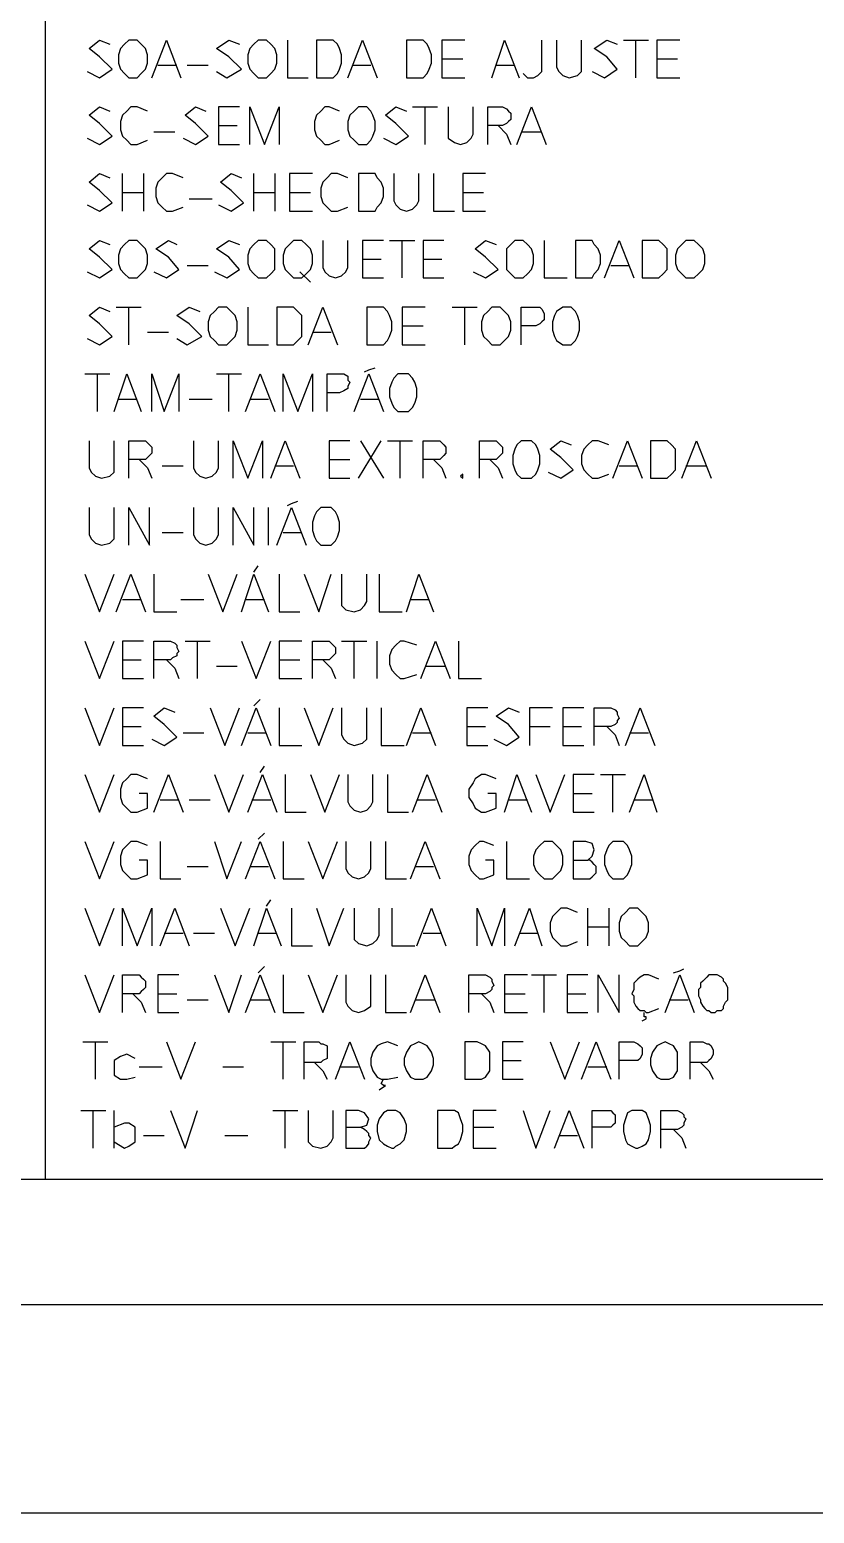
# Model space of a CAD drawing. Extents: x 0 to 597, y 0 to 422.
# Drawn here: x 102.3 to 139.8, y 0 to 71.1 of the extents above; entities that cross this region are included whole.
import ezdxf

# ---------------------------------------------------------------- set-up
doc = ezdxf.new("R2010")
doc.units = 0
doc.header["$MEASUREMENT"] = 0
doc.layers.add('GT_1', color=7, linetype='Continuous')

msp = doc.modelspace()

# ---------------------------------------------------------------- linework, layer by layer
at = {"linetype": 'Continuous'}
msp.add_lwpolyline([(0, 421.74), (597.11, 421.74), (597.11, 0), (0, 0)], close=True, dxfattribs=at)
at = {"layer": 'GT_1', "flags": 128}
for points in [[(25, 10), (583.8, 10), (583.8, 409.8)], [(103, 101), (103, 16)], [(105, 69.1), (105.6, 68.8), (106.2, 69.2), (105.6, 69.8), (105.1, 70.2), (105.6, 70.6), (106.1, 70.4)], [(107.3, 68.8), (107.4, 68.8), (107.6, 69), (107.8, 69.2), (107.9, 69.5), (107.9, 69.9), (107.8, 70.2), (107.6, 70.4), (107.4, 70.6), (107.2, 70.6), (107, 70.6), (106.8, 70.4), (106.6, 70.2), (106.5, 69.9), (106.5, 69.5), (106.6, 69.2), (106.8, 69), (107, 68.8), (107.2, 68.8), (107.3, 68.8)], [(108.1, 68.8), (108.8, 70.6), (109.5, 68.8)], [(111.2, 69.1), (111.7, 68.8), (112.4, 69.2), (111.8, 69.8), (111.2, 70.2), (111.8, 70.6), (112.3, 70.4)], [(113.5, 68.8), (113.6, 68.8), (113.8, 69), (114, 69.2), (114.1, 69.5), (114.1, 69.9), (114, 70.2), (113.8, 70.4), (113.6, 70.6), (113.4, 70.6), (113.2, 70.6), (113, 70.4), (112.8, 70.2), (112.7, 69.9), (112.7, 69.5), (112.8, 69.2), (113, 69), (113.2, 68.8), (113.4, 68.8), (113.5, 68.8)], [(114.6, 70.6), (114.6, 68.8), (115.6, 68.8)], [(116.7, 68.8), (116.8, 68.8), (117, 69), (117.1, 69.2), (117.2, 69.5), (117.2, 69.9), (117.1, 70.2), (117, 70.4), (116.8, 70.6), (116.6, 70.6), (116, 70.6), (116, 68.8), (116.6, 68.8), (116.7, 68.8)], [(117.5, 68.8), (118.2, 70.6), (118.9, 68.8)], [(121, 68.8), (121.1, 68.8), (121.3, 69), (121.4, 69.2), (121.5, 69.5), (121.5, 69.9), (121.4, 70.2), (121.3, 70.4), (121.1, 70.6), (120.9, 70.6), (120.3, 70.6), (120.3, 68.8), (120.9, 68.8), (121, 68.8)], [(123.1, 70.6), (122, 70.6), (122, 68.8), (123.1, 68.8)], [(124.4, 68.8), (125, 70.6), (125.7, 68.8)], [(125.9, 69), (126.1, 68.8), (126.4, 68.8), (126.6, 68.9), (126.8, 69.1), (126.8, 69.3), (126.8, 70.6)], [(127.5, 70.6), (127.5, 69.3), (127.6, 69.1), (127.8, 68.9), (128.1, 68.8), (128.5, 68.9), (128.7, 69.1), (128.7, 69.3), (128.7, 70.6)], [(129.2, 69.1), (129.8, 68.8), (130.4, 69.2), (129.9, 69.8), (129.3, 70.2), (129.9, 70.6), (130.4, 70.4)], [(130.7, 70.6), (131.9, 70.6)], [(131.3, 68.8), (131.3, 70.6)], [(133.4, 70.6), (132.3, 70.6), (132.3, 68.8), (133.4, 68.8)], [(122, 69.7), (123, 69.7)], [(132.3, 69.7), (133.3, 69.7)], [(108.4, 69.4), (109.3, 69.4)], [(109.8, 69.4), (110.8, 69.4)], [(117.7, 69.4), (118.6, 69.4)], [(124.6, 69.4), (125.5, 69.4)], [(105, 65.9), (105.6, 65.6), (106.2, 66), (105.6, 66.6), (105.1, 67), (105.6, 67.4), (106.1, 67.2)], [(107.9, 67.2), (107.4, 67.4), (107.1, 67.4), (106.9, 67.2), (106.7, 67), (106.6, 66.7), (106.6, 66.3), (106.7, 66), (106.9, 65.8), (107.1, 65.6), (107.4, 65.6), (107.9, 65.8)], [(109.6, 65.9), (110.2, 65.6), (110.8, 66), (110.2, 66.6), (109.7, 67), (110.2, 67.4), (110.7, 67.2)], [(112.3, 67.4), (111.3, 67.4), (111.3, 65.6), (112.3, 65.6)], [(112.8, 65.6), (112.8, 67.4), (113.5, 65.6), (114.2, 67.4), (114.2, 65.6)], [(117.1, 67.2), (116.6, 67.4), (116.4, 67.4), (116.2, 67.2), (116, 67), (115.9, 66.7), (115.9, 66.3), (116, 66), (116.2, 65.8), (116.4, 65.6), (116.6, 65.6), (117.1, 65.8)], [(118.3, 65.6), (118.4, 65.6), (118.6, 65.8), (118.7, 66), (118.8, 66.3), (118.8, 66.7), (118.7, 67), (118.6, 67.2), (118.4, 67.4), (118.2, 67.4), (118, 67.4), (117.8, 67.2), (117.6, 67), (117.5, 66.7), (117.5, 66.3), (117.6, 66), (117.8, 65.8), (118, 65.6), (118.2, 65.6), (118.3, 65.6)], [(119.2, 65.9), (119.8, 65.6), (120.4, 66), (119.8, 66.6), (119.3, 67), (119.8, 67.4), (120.3, 67.2)], [(120.6, 67.4), (121.8, 67.4)], [(121.2, 65.6), (121.2, 67.4)], [(122.3, 67.4), (122.3, 66.1), (122.3, 65.9), (122.6, 65.7), (122.9, 65.6), (123.2, 65.7), (123.4, 65.9), (123.5, 66.1), (123.5, 67.4)], [(124.2, 65.6), (124.2, 67.4), (124.8, 67.4), (124.9, 67.4), (125.1, 67.3), (125.2, 67.2), (125.3, 67.1), (125.3, 66.9), (125.3, 66.8), (125.2, 66.7), (125.1, 66.6), (124.9, 66.5), (124.8, 66.5), (124.2, 66.5)], [(125.6, 65.6), (126.3, 67.4), (127, 65.6)], [(108.2, 66.2), (109.2, 66.2)], [(111.3, 66.5), (112.2, 66.5)], [(124.7, 66.5), (125.1, 66.1), (125.3, 65.6)], [(125.8, 66.2), (126.8, 66.2)], [(105, 62.7), (105.6, 62.4), (106.2, 62.8), (105.6, 63.4), (105.1, 63.8), (105.6, 64.2), (106.1, 64)], [(106.7, 62.4), (106.7, 64.2)], [(107.7, 64.2), (107.7, 62.4)], [(109.6, 64), (109.1, 64.2), (108.8, 64.2), (108.6, 64), (108.4, 63.8), (108.3, 63.5), (108.3, 63.1), (108.4, 62.8), (108.6, 62.6), (108.8, 62.4), (109.1, 62.4), (109.6, 62.6)], [(111.3, 62.7), (111.9, 62.4), (112.5, 62.8), (111.9, 63.4), (111.4, 63.8), (111.9, 64.2), (112.4, 64)], [(113, 62.4), (113, 64.2)], [(114, 64.2), (114, 62.4)], [(115.8, 64.2), (114.7, 64.2), (114.7, 62.4), (115.8, 62.4)], [(117.5, 64), (117, 64.2), (116.7, 64.2), (116.5, 64), (116.3, 63.8), (116.2, 63.5), (116.2, 63.1), (116.3, 62.8), (116.5, 62.6), (116.7, 62.4), (117, 62.4), (117.5, 62.6)], [(118.7, 62.4), (118.8, 62.4), (118.9, 62.6), (119.1, 62.8), (119.2, 63.1), (119.2, 63.5), (119.1, 63.8), (118.9, 64), (118.8, 64.2), (118.6, 64.2), (118, 64.2), (118, 62.4), (118.6, 62.4), (118.7, 62.4)], [(119.7, 64.2), (119.7, 62.9), (119.8, 62.7), (120, 62.5), (120.3, 62.4), (120.6, 62.5), (120.8, 62.7), (120.9, 62.9), (120.9, 64.2)], [(121.6, 64.2), (121.6, 62.4), (122.6, 62.4)], [(124.1, 64.2), (123, 64.2), (123, 62.4), (124.1, 62.4)], [(106.7, 63.3), (107.7, 63.3)], [(113, 63.3), (114, 63.3)], [(114.7, 63.3), (115.7, 63.3)], [(123, 63.3), (124, 63.3)], [(109.9, 63), (111, 63)], [(105, 59.5), (105.6, 59.2), (106.2, 59.6), (105.6, 60.2), (105.1, 60.6), (105.6, 61), (106.1, 60.8)], [(107.3, 59.2), (107.4, 59.2), (107.6, 59.4), (107.8, 59.6), (107.9, 59.9), (107.9, 60.3), (107.8, 60.6), (107.6, 60.8), (107.4, 61), (107.2, 61), (107, 61), (106.8, 60.8), (106.6, 60.6), (106.5, 60.3), (106.5, 59.9), (106.6, 59.6), (106.8, 59.4), (107, 59.2), (107.2, 59.2), (107.3, 59.2)], [(108.2, 59.5), (108.8, 59.2), (109.4, 59.6), (108.9, 60.2), (108.3, 60.6), (108.9, 61), (109.3, 60.8)], [(111.1, 59.5), (111.7, 59.2), (112.3, 59.6), (111.8, 60.2), (111.2, 60.6), (111.8, 61), (112.3, 60.8)], [(113.5, 59.2), (113.6, 59.2), (113.8, 59.4), (114, 59.6), (114, 59.9), (114, 60.3), (114, 60.6), (113.8, 60.8), (113.6, 61), (113.4, 61), (113.2, 61), (113, 60.8), (112.8, 60.6), (112.7, 60.3), (112.7, 59.9), (112.8, 59.6), (113, 59.4), (113.2, 59.2), (113.4, 59.2), (113.5, 59.2)], [(115.2, 59.2), (115.3, 59.2), (115.5, 59.4), (115.7, 59.6), (115.8, 59.9), (115.8, 60.3), (115.7, 60.6), (115.5, 60.8), (115.3, 61), (115.1, 61), (114.9, 61), (114.7, 60.8), (114.5, 60.6), (114.4, 60.3), (114.4, 59.9), (114.5, 59.6), (114.7, 59.4), (114.9, 59.2), (115.1, 59.2), (115.2, 59.2)], [(116.3, 61), (116.3, 59.7), (116.4, 59.5), (116.6, 59.3), (116.9, 59.2), (117.2, 59.3), (117.4, 59.5), (117.5, 59.7), (117.5, 61)], [(119.2, 61), (118.2, 61), (118.2, 59.2), (119.2, 59.2)], [(119.5, 61), (120.7, 61)], [(120.1, 59.2), (120.1, 61)], [(122.1, 61), (121.1, 61), (121.1, 59.2), (122.1, 59.2)], [(123.5, 59.5), (124.1, 59.2), (124.7, 59.6), (124.1, 60.2), (123.6, 60.6), (124.1, 61), (124.6, 60.8)], [(125.8, 59.2), (125.9, 59.2), (126.1, 59.4), (126.3, 59.6), (126.4, 59.9), (126.4, 60.3), (126.3, 60.6), (126.1, 60.8), (125.9, 61), (125.7, 61), (125.5, 61), (125.3, 60.8), (125.1, 60.6), (125.1, 60.3), (125.1, 59.9), (125.1, 59.6), (125.3, 59.4), (125.5, 59.2), (125.7, 59.2), (125.8, 59.2)], [(126.9, 61), (126.9, 59.2), (128, 59.2)], [(129.1, 59.2), (129.2, 59.2), (129.3, 59.4), (129.5, 59.6), (129.6, 59.9), (129.6, 60.3), (129.5, 60.6), (129.3, 60.8), (129.2, 61), (129, 61), (128.4, 61), (128.4, 59.2), (129, 59.2), (129.1, 59.2)], [(129.8, 59.2), (130.5, 61), (131.2, 59.2)], [(132.3, 59.2), (132.4, 59.2), (132.6, 59.4), (132.8, 59.6), (132.8, 59.9), (132.8, 60.3), (132.8, 60.6), (132.6, 60.8), (132.4, 61), (132.2, 61), (131.6, 61), (131.6, 59.2), (132.2, 59.2), (132.3, 59.2)], [(134, 59.2), (134.1, 59.2), (134.3, 59.4), (134.5, 59.6), (134.6, 59.9), (134.6, 60.3), (134.5, 60.6), (134.3, 60.8), (134.1, 61), (133.9, 61), (133.7, 61), (133.5, 60.8), (133.3, 60.6), (133.2, 60.3), (133.2, 59.9), (133.3, 59.6), (133.5, 59.4), (133.7, 59.2), (133.9, 59.2), (134, 59.2)], [(109.8, 59.8), (110.8, 59.8)], [(118.2, 60.1), (119.1, 60.1)], [(121.1, 60.1), (122, 60.1)], [(130.1, 59.8), (131, 59.8)], [(115.2, 59.5), (115.7, 59)], [(105, 56.3), (105.6, 56), (106.2, 56.4), (105.6, 57), (105.1, 57.4), (105.6, 57.8), (106.1, 57.6)], [(106.4, 57.8), (107.6, 57.8)], [(107, 56), (107, 57.8)], [(109.3, 56.3), (109.8, 56), (110.5, 56.4), (109.9, 57), (109.3, 57.4), (109.9, 57.8), (110.4, 57.6)], [(111.6, 56), (111.7, 56), (111.9, 56.2), (112.1, 56.4), (112.2, 56.7), (112.2, 57.1), (112.1, 57.4), (111.9, 57.6), (111.7, 57.8), (111.5, 57.8), (111.3, 57.8), (111.1, 57.6), (110.9, 57.4), (110.8, 57.1), (110.8, 56.7), (110.9, 56.4), (111.1, 56.2), (111.3, 56), (111.5, 56), (111.6, 56)], [(112.7, 57.8), (112.7, 56), (113.7, 56)], [(114.8, 56), (114.9, 56), (115.1, 56.2), (115.3, 56.4), (115.3, 56.7), (115.3, 57.1), (115.3, 57.4), (115.1, 57.6), (114.9, 57.8), (114.7, 57.8), (114.1, 57.8), (114.1, 56), (114.7, 56), (114.8, 56)], [(115.6, 56), (116.3, 57.8), (117, 56)], [(119.1, 56), (119.2, 56), (119.4, 56.2), (119.5, 56.4), (119.6, 56.7), (119.6, 57.1), (119.5, 57.4), (119.4, 57.6), (119.2, 57.8), (119, 57.8), (118.4, 57.8), (118.4, 56), (119, 56), (119.1, 56)], [(121.2, 57.8), (120.1, 57.8), (120.1, 56), (121.2, 56)], [(122.5, 57.8), (123.7, 57.8)], [(123.1, 56), (123.1, 57.8)], [(124.7, 56), (124.8, 56), (125, 56.2), (125.2, 56.4), (125.3, 56.7), (125.3, 57.1), (125.2, 57.4), (125, 57.6), (124.8, 57.8), (124.6, 57.8), (124.4, 57.8), (124.2, 57.6), (124, 57.4), (123.9, 57.1), (123.9, 56.7), (124, 56.4), (124.2, 56.2), (124.4, 56), (124.6, 56), (124.7, 56)], [(125.8, 56), (125.8, 57.8), (126.5, 57.8), (126.7, 57.8), (126.8, 57.7), (126.9, 57.5), (126.9, 57.4), (126.9, 57.2), (126.8, 57.1), (126.7, 57), (126.5, 56.9), (125.8, 56.9)], [(128.1, 56), (128.2, 56), (128.4, 56.2), (128.5, 56.4), (128.6, 56.7), (128.6, 57.1), (128.5, 57.4), (128.4, 57.6), (128.2, 57.8), (128, 57.8), (127.8, 57.8), (127.5, 57.6), (127.4, 57.4), (127.3, 57.1), (127.3, 56.7), (127.4, 56.4), (127.5, 56.2), (127.8, 56), (128, 56), (128.1, 56)], [(120.1, 56.9), (121.1, 56.9)], [(107.9, 56.6), (108.9, 56.6)], [(115.8, 56.6), (116.7, 56.6)], [(118.3, 54.7), (118.5, 54.8), (118.8, 54.9)], [(104.9, 54.6), (106.1, 54.6)], [(105.5, 52.8), (105.5, 54.6)], [(106.3, 52.8), (106.9, 54.6), (107.6, 52.8)], [(108.1, 52.8), (108.1, 54.6), (108.7, 52.8), (109.4, 54.6), (109.4, 52.8)], [(111.2, 54.6), (112.4, 54.6)], [(111.8, 52.8), (111.8, 54.6)], [(112.6, 52.8), (113.3, 54.6), (114, 52.8)], [(114.4, 52.8), (114.4, 54.6), (115.1, 52.8), (115.8, 54.6), (115.8, 52.8)], [(116.5, 52.8), (116.5, 54.6), (117.1, 54.6), (117.2, 54.6), (117.3, 54.6), (117.5, 54.5), (117.5, 54.3), (117.6, 54.2), (117.5, 54), (117.5, 53.9), (117.3, 53.8), (117.1, 53.7), (116.5, 53.7)], [(117.8, 52.8), (118.5, 54.6), (119.2, 52.8)], [(120.3, 52.8), (120.4, 52.8), (120.6, 53), (120.7, 53.2), (120.8, 53.5), (120.8, 53.9), (120.7, 54.2), (120.6, 54.4), (120.4, 54.6), (120.2, 54.6), (119.9, 54.6), (119.7, 54.4), (119.6, 54.2), (119.5, 53.9), (119.5, 53.5), (119.6, 53.2), (119.7, 53), (119.9, 52.8), (120.2, 52.8), (120.3, 52.8)], [(106.5, 53.4), (107.4, 53.4)], [(109.9, 53.4), (111, 53.4)], [(112.8, 53.4), (113.7, 53.4)], [(118.1, 53.4), (119, 53.4)], [(105.1, 51.4), (105.1, 50.1), (105.2, 49.9), (105.4, 49.7), (105.7, 49.6), (106.1, 49.7), (106.3, 49.9), (106.3, 50.1), (106.3, 51.4)], [(107, 49.6), (107, 51.4), (107.6, 51.4), (107.7, 51.4), (107.8, 51.4), (107.9, 51.3), (108, 51.2), (108.1, 51.1), (108.1, 50.9), (108.1, 50.8), (108, 50.7), (107.9, 50.6), (107.8, 50.5), (107.6, 50.5), (107, 50.5)], [(110.1, 51.4), (110.1, 50.1), (110.2, 49.9), (110.4, 49.7), (110.7, 49.6), (111, 49.7), (111.2, 49.9), (111.3, 50.1), (111.3, 51.4)], [(112, 49.6), (112, 51.4), (112.7, 49.6), (113.4, 51.4), (113.4, 49.6)], [(113.8, 49.6), (114.5, 51.4), (115.2, 49.6)], [(117.6, 51.4), (116.6, 51.4), (116.6, 49.6), (117.6, 49.6)], [(118, 49.6), (119.1, 51.4)], [(118.1, 51.4), (119.2, 49.6)], [(119.4, 51.4), (120.6, 51.4)], [(120, 49.6), (120, 51.4)], [(121.1, 49.6), (121.1, 51.4), (121.7, 51.4), (121.9, 51.4), (122, 51.3), (122.1, 51.2), (122.2, 51.1), (122.2, 50.9), (122.2, 50.8), (122.1, 50.7), (122, 50.6), (121.9, 50.5), (121.7, 50.5), (121.1, 50.5)], [(123.8, 49.6), (123.8, 51.4), (124.4, 51.4), (124.5, 51.4), (124.6, 51.4), (124.7, 51.3), (124.8, 51.2), (124.9, 51.1), (124.9, 50.9), (124.9, 50.8), (124.8, 50.7), (124.7, 50.6), (124.6, 50.5), (124.4, 50.5), (123.8, 50.5)], [(126.1, 49.6), (126.3, 49.6), (126.5, 49.8), (126.6, 50), (126.7, 50.3), (126.7, 50.7), (126.6, 51), (126.5, 51.2), (126.3, 51.4), (126, 51.4), (125.8, 51.4), (125.6, 51.2), (125.5, 51), (125.4, 50.7), (125.4, 50.3), (125.5, 50), (125.6, 49.8), (125.8, 49.6), (126, 49.6), (126.1, 49.6)], [(127.1, 49.9), (127.7, 49.6), (128.3, 50), (127.7, 50.6), (127.2, 51), (127.7, 51.4), (128.2, 51.2)], [(130, 51.2), (129.5, 51.4), (129.2, 51.4), (129, 51.2), (128.8, 51), (128.7, 50.7), (128.7, 50.3), (128.8, 50), (129, 49.8), (129.2, 49.6), (129.5, 49.6), (130, 49.8)], [(130.2, 49.6), (130.9, 51.4), (131.6, 49.6)], [(132.7, 49.6), (132.8, 49.6), (133, 49.8), (133.2, 50), (133.2, 50.3), (133.2, 50.7), (133.2, 51), (133, 51.2), (132.8, 51.4), (132.6, 51.4), (132, 51.4), (132, 49.6), (132.6, 49.6), (132.7, 49.6)], [(133.5, 49.6), (134.2, 51.4), (134.9, 49.6)], [(107.5, 50.5), (107.9, 50.1), (108.1, 49.6)], [(116.6, 50.5), (117.6, 50.5)], [(121.6, 50.5), (122, 50.1), (122.2, 49.6)], [(124.3, 50.5), (124.7, 50.1), (124.9, 49.6)], [(108.6, 50.2), (109.6, 50.2)], [(114, 50.2), (114.9, 50.2)], [(123, 49.6), (123, 49.7), (123, 49.8), (122.9, 49.7), (123, 49.6)], [(130.5, 50.2), (131.4, 50.2)], [(133.7, 50.2), (134.7, 50.2)], [(114.6, 48.3), (114.8, 48.4), (115.1, 48.5)], [(105.1, 48.2), (105.1, 46.9), (105.2, 46.7), (105.4, 46.5), (105.7, 46.4), (106.1, 46.5), (106.3, 46.7), (106.3, 46.9), (106.3, 48.2)], [(107, 46.4), (107, 48.2), (108, 46.4), (108, 48.2)], [(110.1, 48.2), (110.1, 46.9), (110.2, 46.7), (110.4, 46.5), (110.7, 46.4), (111, 46.5), (111.2, 46.7), (111.3, 46.9), (111.3, 48.2)], [(112, 46.4), (112, 48.2), (113, 46.4), (113, 48.2)], [(113.7, 46.4), (113.7, 48.2)], [(114.1, 46.4), (114.8, 48.2), (115.5, 46.4)], [(116.5, 46.4), (116.7, 46.4), (116.9, 46.6), (117, 46.8), (117.1, 47.1), (117.1, 47.5), (117, 47.8), (116.9, 48), (116.7, 48.2), (116.4, 48.2), (116.2, 48.2), (116, 48), (115.9, 47.8), (115.8, 47.5), (115.8, 47.1), (115.9, 46.8), (116, 46.6), (116.2, 46.4), (116.4, 46.4), (116.5, 46.4)], [(108.6, 47), (109.6, 47)], [(114.4, 47), (115.3, 47)], [(104.9, 45), (105.6, 43.2), (106.3, 45)], [(106.4, 43.2), (107.1, 45), (107.8, 43.2)], [(108.2, 45), (108.2, 43.2), (109.3, 43.2)], [(110.8, 45), (111.5, 43.2), (112.2, 45)], [(112.4, 43.2), (113, 45), (113.7, 43.2)], [(113, 45.1), (113.2, 45.4)], [(114.2, 45), (114.2, 43.2), (115.2, 43.2)], [(115.4, 45), (116.1, 43.2), (116.7, 45)], [(117.2, 45), (117.2, 43.7), (117.2, 43.5), (117.4, 43.3), (117.8, 43.2), (118.1, 43.3), (118.3, 43.5), (118.4, 43.7), (118.4, 45)], [(119, 45), (119, 43.2), (120.1, 43.2)], [(120.3, 43.2), (120.9, 45), (121.6, 43.2)], [(106.7, 43.8), (107.6, 43.8)], [(109.5, 43.8), (110.6, 43.8)], [(112.6, 43.8), (113.5, 43.8)], [(120.5, 43.8), (121.4, 43.8)], [(104.9, 41.8), (105.6, 40), (106.3, 41.8)], [(107.7, 41.8), (106.7, 41.8), (106.7, 40), (107.7, 40)], [(108.2, 40), (108.2, 41.8), (108.9, 41.8), (109, 41.8), (109.2, 41.7), (109.3, 41.6), (109.3, 41.5), (109.4, 41.3), (109.3, 41.2), (109.3, 41.1), (109.1, 41), (109, 40.9), (108.9, 40.9), (108.2, 40.9)], [(109.7, 41.8), (110.9, 41.8)], [(110.3, 40), (110.3, 41.8)], [(112.4, 41.8), (113.1, 40), (113.8, 41.8)], [(115.3, 41.8), (114.2, 41.8), (114.2, 40), (115.3, 40)], [(115.8, 40), (115.8, 41.8), (116.4, 41.8), (116.6, 41.8), (116.7, 41.7), (116.8, 41.6), (116.9, 41.5), (116.9, 41.3), (116.9, 41.2), (116.8, 41.1), (116.7, 41), (116.6, 40.9), (116.4, 40.9), (115.8, 40.9)], [(117.2, 41.8), (118.4, 41.8)], [(117.8, 40), (117.8, 41.8)], [(118.9, 40), (118.9, 41.8)], [(120.8, 41.6), (120.2, 41.8), (120, 41.8), (119.8, 41.6), (119.6, 41.4), (119.5, 41.1), (119.5, 40.7), (119.6, 40.4), (119.8, 40.2), (120, 40), (120.2, 40), (120.8, 40.2)], [(121, 40), (121.7, 41.8), (122.4, 40)], [(122.8, 41.8), (122.8, 40), (123.9, 40)], [(106.7, 40.9), (107.6, 40.9)], [(108.8, 40.9), (109.2, 40.5), (109.4, 40)], [(111.2, 40.6), (112.2, 40.6)], [(114.2, 40.9), (115.2, 40.9)], [(116.3, 40.9), (116.7, 40.5), (116.9, 40)], [(121.2, 40.6), (122.2, 40.6)], [(104.9, 38.6), (105.6, 36.8), (106.3, 38.6)], [(107.7, 38.6), (106.7, 38.6), (106.7, 36.8), (107.7, 36.8)], [(108.1, 37.1), (108.7, 36.8), (109.3, 37.2), (108.7, 37.8), (108.2, 38.2), (108.7, 38.6), (109.2, 38.4)], [(110.9, 38.6), (111.6, 36.8), (112.3, 38.6)], [(112.4, 36.8), (113.1, 38.6), (113.8, 36.8)], [(113, 38.7), (113.3, 39)], [(114.2, 38.6), (114.2, 36.8), (115.3, 36.8)], [(115.4, 38.6), (116.1, 36.8), (116.8, 38.6)], [(117.2, 38.6), (117.2, 37.3), (117.3, 37.1), (117.5, 36.9), (117.8, 36.8), (118.2, 36.9), (118.4, 37.1), (118.4, 37.3), (118.4, 38.6)], [(119.1, 38.6), (119.1, 36.8), (120.2, 36.8)], [(120.3, 36.8), (121, 38.6), (121.7, 36.8)], [(124.2, 38.6), (123.2, 38.6), (123.2, 36.8), (124.2, 36.8)], [(124.5, 37.1), (125.1, 36.8), (125.7, 37.2), (125.2, 37.8), (124.6, 38.2), (125.2, 38.6), (125.7, 38.4)], [(127.3, 38.6), (126.2, 38.6), (126.2, 36.8)], [(128.8, 38.6), (127.8, 38.6), (127.8, 36.8), (128.8, 36.8)], [(129.3, 36.8), (129.3, 38.6), (130, 38.6), (130.1, 38.6), (130.3, 38.5), (130.4, 38.4), (130.4, 38.3), (130.5, 38.1), (130.4, 38), (130.4, 37.9), (130.3, 37.8), (130.1, 37.7), (130, 37.7), (129.3, 37.7)], [(130.8, 36.8), (131.5, 38.6), (132.2, 36.8)], [(106.7, 37.7), (107.6, 37.7)], [(123.2, 37.7), (124.1, 37.7)], [(126.2, 37.7), (127.2, 37.7)], [(127.8, 37.7), (128.7, 37.7)], [(129.9, 37.7), (130.3, 37.3), (130.5, 36.8)], [(109.6, 37.4), (110.6, 37.4)], [(112.7, 37.4), (113.6, 37.4)], [(120.6, 37.4), (121.5, 37.4)], [(131, 37.4), (131.9, 37.4)], [(113.3, 35.5), (113.5, 35.8)], [(104.9, 35.4), (105.6, 33.6), (106.3, 35.4)], [(107.9, 35.2), (107.4, 35.4), (107.1, 35.4), (106.9, 35.2), (106.7, 35), (106.6, 34.7), (106.6, 34.3), (106.7, 34), (106.9, 33.8), (107.1, 33.6), (107.4, 33.6), (107.9, 33.8), (107.9, 34.5), (107.5, 34.5)], [(108.2, 33.6), (108.9, 35.4), (109.6, 33.6)], [(111.1, 35.4), (111.8, 33.6), (112.5, 35.4)], [(112.7, 33.6), (113.4, 35.4), (114.1, 33.6)], [(114.5, 35.4), (114.5, 33.6), (115.5, 33.6)], [(115.7, 35.4), (116.4, 33.6), (117.1, 35.4)], [(117.5, 35.4), (117.5, 34.1), (117.6, 33.9), (117.8, 33.7), (118.1, 33.6), (118.4, 33.7), (118.6, 33.9), (118.7, 34.1), (118.7, 35.4)], [(119.4, 35.4), (119.4, 33.6), (120.4, 33.6)], [(120.6, 33.6), (121.3, 35.4), (122, 33.6)], [(124.6, 35.2), (124.1, 35.4), (123.9, 35.4), (123.6, 35.2), (123.5, 35), (123.3, 34.7), (123.3, 34.3), (123.5, 34), (123.6, 33.8), (123.9, 33.6), (124.1, 33.6), (124.6, 33.8), (124.6, 34.5), (124.2, 34.5)], [(125, 33.6), (125.6, 35.4), (126.3, 33.6)], [(126.5, 35.4), (127.2, 33.6), (127.9, 35.4)], [(129.3, 35.4), (128.3, 35.4), (128.3, 33.6), (129.3, 33.6)], [(129.6, 35.4), (130.8, 35.4)], [(130.2, 33.6), (130.2, 35.4)], [(131, 33.6), (131.7, 35.4), (132.3, 33.6)], [(108.5, 34.2), (109.4, 34.2)], [(109.9, 34.2), (110.9, 34.2)], [(112.9, 34.2), (113.8, 34.2)], [(120.8, 34.2), (121.7, 34.2)], [(125.2, 34.2), (126.1, 34.2)], [(128.3, 34.5), (129.2, 34.5)], [(131.2, 34.2), (132.1, 34.2)], [(104.9, 32.2), (105.6, 30.4), (106.3, 32.2)], [(107.9, 32), (107.4, 32.2), (107.1, 32.2), (106.9, 32), (106.7, 31.8), (106.6, 31.5), (106.6, 31.1), (106.7, 30.8), (106.9, 30.6), (107.1, 30.4), (107.4, 30.4), (107.9, 30.6), (107.9, 31.3), (107.5, 31.3)], [(108.5, 32.2), (108.5, 30.4), (109.5, 30.4)], [(111.1, 32.2), (111.7, 30.4), (112.4, 32.2)], [(112.6, 30.4), (113.3, 32.2), (114, 30.4)], [(113.2, 32.3), (113.5, 32.6)], [(114.4, 32.2), (114.4, 30.4), (115.4, 30.4)], [(115.6, 32.2), (116.3, 30.4), (117, 32.2)], [(117.4, 32.2), (117.4, 30.9), (117.5, 30.7), (117.7, 30.5), (118, 30.4), (118.3, 30.5), (118.5, 30.7), (118.6, 30.9), (118.6, 32.2)], [(119.3, 32.2), (119.3, 30.4), (120.3, 30.4)], [(120.5, 30.4), (121.2, 32.2), (121.9, 30.4)], [(124.5, 32), (124, 32.2), (123.8, 32.2), (123.6, 32), (123.4, 31.8), (123.3, 31.5), (123.3, 31.1), (123.4, 30.8), (123.6, 30.6), (123.8, 30.4), (124, 30.4), (124.5, 30.6), (124.5, 31.3), (124.1, 31.3)], [(125.1, 32.2), (125.1, 30.4), (126.2, 30.4)], [(127.2, 30.4), (127.3, 30.4), (127.5, 30.6), (127.7, 30.8), (127.8, 31.1), (127.8, 31.5), (127.7, 31.8), (127.5, 32), (127.3, 32.2), (127.1, 32.2), (126.9, 32.2), (126.7, 32), (126.5, 31.8), (126.4, 31.5), (126.4, 31.1), (126.5, 30.8), (126.7, 30.6), (126.9, 30.4), (127.1, 30.4), (127.2, 30.4)], [(128.3, 31.3), (129, 31.3), (129.2, 31.5), (129.3, 31.8), (129.2, 32.1), (128.9, 32.2), (128.3, 32.2), (128.3, 30.4), (129, 30.4), (129.1, 30.4), (129.2, 30.5), (129.3, 30.6), (129.4, 30.7), (129.4, 30.8), (129.4, 31), (129.3, 31.1), (129.2, 31.2), (129.1, 31.3), (129, 31.3)], [(130.5, 30.4), (130.7, 30.4), (130.9, 30.6), (131, 30.8), (131.1, 31.1), (131.1, 31.5), (131, 31.8), (130.9, 32), (130.7, 32.2), (130.4, 32.2), (130.2, 32.2), (130, 32), (129.9, 31.8), (129.8, 31.5), (129.8, 31.1), (129.9, 30.8), (130, 30.6), (130.2, 30.4), (130.4, 30.4), (130.5, 30.4)], [(109.8, 31), (110.8, 31)], [(112.8, 31), (113.7, 31)], [(120.7, 31), (121.6, 31)], [(113.6, 29.1), (113.8, 29.4)], [(104.9, 29), (105.6, 27.2), (106.3, 29)], [(106.7, 27.2), (106.7, 29), (107.4, 27.2), (108.1, 29), (108.1, 27.2)], [(108.5, 27.2), (109.2, 29), (109.9, 27.2)], [(111.4, 29), (112.1, 27.2), (112.8, 29)], [(113, 27.2), (113.6, 29), (114.3, 27.2)], [(114.8, 29), (114.8, 27.2), (115.8, 27.2)], [(116, 29), (116.6, 27.2), (117.3, 29)], [(117.8, 29), (117.8, 27.7), (117.8, 27.5), (118, 27.3), (118.4, 27.2), (118.7, 27.3), (118.9, 27.5), (119, 27.7), (119, 29)], [(119.6, 29), (119.6, 27.2), (120.7, 27.2)], [(120.8, 27.2), (121.5, 29), (122.2, 27.2)], [(123.7, 27.2), (123.7, 29), (124.4, 27.2), (125, 29), (125, 27.2)], [(125.5, 27.2), (126.2, 29), (126.8, 27.2)], [(128.5, 28.8), (128, 29), (127.7, 29), (127.5, 28.8), (127.3, 28.6), (127.2, 28.3), (127.2, 27.9), (127.3, 27.6), (127.5, 27.4), (127.7, 27.2), (128, 27.2), (128.5, 27.4)], [(129, 27.2), (129, 29)], [(130, 29), (130, 27.2)], [(131.3, 27.2), (131.4, 27.2), (131.6, 27.4), (131.8, 27.6), (131.9, 27.9), (131.9, 28.3), (131.8, 28.6), (131.6, 28.8), (131.4, 29), (131.2, 29), (131, 29), (130.8, 28.8), (130.6, 28.6), (130.5, 28.3), (130.5, 27.9), (130.6, 27.6), (130.8, 27.4), (131, 27.2), (131.2, 27.2), (131.3, 27.2)], [(108.7, 27.8), (109.6, 27.8)], [(110.1, 27.8), (111.1, 27.8)], [(113.2, 27.8), (114.1, 27.8)], [(121.1, 27.8), (122, 27.8)], [(125.7, 27.8), (126.6, 27.8)], [(129, 28.1), (130, 28.1)], [(104.9, 25.8), (105.6, 24), (106.3, 25.8)], [(106.7, 24), (106.7, 25.8), (107.3, 25.8), (107.5, 25.8), (107.6, 25.7), (107.7, 25.6), (107.8, 25.5), (107.8, 25.3), (107.8, 25.2), (107.7, 25.1), (107.6, 25), (107.5, 24.9), (107.3, 24.9), (106.7, 24.9)], [(109.4, 25.8), (108.4, 25.8), (108.4, 24), (109.4, 24)], [(111.1, 25.8), (111.8, 24), (112.4, 25.8)], [(112.6, 24), (113.3, 25.8), (114, 24)], [(113.2, 25.9), (113.5, 26.2)], [(114.4, 25.8), (114.4, 24), (115.4, 24)], [(115.6, 25.8), (116.3, 24), (117, 25.8)], [(117.4, 25.8), (117.4, 24.5), (117.5, 24.3), (117.7, 24.1), (118, 24), (118.3, 24.1), (118.6, 24.3), (118.6, 24.5), (118.6, 25.8)], [(119.3, 25.8), (119.3, 24), (120.3, 24)], [(120.5, 24), (121.2, 25.8), (121.9, 24)], [(123.3, 24), (123.3, 25.8), (124, 25.8), (124.1, 25.8), (124.3, 25.7), (124.4, 25.6), (124.4, 25.5), (124.5, 25.3), (124.4, 25.2), (124.4, 25.1), (124.3, 25), (124.1, 24.9), (124, 24.9), (123.3, 24.9)], [(126.1, 25.8), (125, 25.8), (125, 24), (126.1, 24)], [(126.3, 25.8), (127.5, 25.8)], [(126.9, 24), (126.9, 25.8)], [(129, 25.8), (128, 25.8), (128, 24), (129, 24)], [(129.5, 24), (129.5, 25.8), (130.5, 24), (130.5, 25.8)], [(132.4, 25.6), (131.9, 25.8), (131.8, 25.8), (131.7, 25.8), (131.5, 25.7), (131.4, 25.6), (131.3, 25.5), (131.2, 25.4), (131.2, 25.2), (131.2, 25.1), (131.1, 24.9), (131.2, 24.8), (131.2, 24.6), (131.2, 24.5), (131.3, 24.3), (131.4, 24.2), (131.5, 24.1), (131.7, 24.1), (131.8, 24), (131.9, 24), (132.4, 24.2)], [(132.7, 24), (133.4, 25.8), (134.1, 24)], [(133.1, 25.9), (133.4, 26), (133.6, 26.1)], [(135, 24), (135.1, 24), (135.2, 24.1), (135.4, 24.1), (135.5, 24.2), (135.5, 24.3), (135.6, 24.5), (135.7, 24.6), (135.7, 24.8), (135.7, 24.9), (135.7, 25.1), (135.7, 25.2), (135.6, 25.4), (135.5, 25.5), (135.5, 25.6), (135.4, 25.7), (135.2, 25.8), (135.1, 25.8), (135, 25.8), (134.9, 25.8), (134.8, 25.8), (134.7, 25.7), (134.6, 25.6), (134.5, 25.5), (134.4, 25.4), (134.4, 25.2), (134.3, 25.1), (134.3, 24.9), (134.3, 24.8), (134.4, 24.6), (134.4, 24.5), (134.5, 24.3), (134.6, 24.2), (134.7, 24.1), (134.8, 24.1), (134.9, 24), (135, 24)], [(107.2, 24.9), (107.6, 24.5), (107.8, 24)], [(108.4, 24.9), (109.3, 24.9)], [(123.9, 24.9), (124.3, 24.5), (124.5, 24)], [(125, 24.9), (126, 24.9)], [(128, 24.9), (128.9, 24.9)], [(109.8, 24.6), (110.8, 24.6)], [(112.8, 24.6), (113.8, 24.6)], [(120.7, 24.6), (121.7, 24.6)], [(132.9, 24.6), (133.8, 24.6)], [(131.6, 23.6), (131.8, 23.7), (131.8, 23.8), (131.7, 23.8), (131.7, 24)], [(104.8, 22.6), (106, 22.6)], [(105.4, 20.8), (105.4, 22.6)], [(108.8, 22.6), (109.5, 20.8), (110.2, 22.6)], [(113.8, 22.6), (115, 22.6)], [(114.4, 20.8), (114.4, 22.6)], [(115.4, 20.8), (115.4, 22.6), (116.1, 22.6), (116.2, 22.5), (116.3, 22.5), (116.5, 22.4), (116.5, 22.2), (116.5, 22.1), (116.5, 22), (116.5, 21.8), (116.3, 21.7), (116.2, 21.6), (116.1, 21.6), (115.4, 21.6)], [(116.9, 20.8), (117.6, 22.6), (118.3, 20.8)], [(119.9, 22.4), (119.4, 22.6), (119.1, 22.5), (118.9, 22.4), (118.7, 22.1), (118.6, 21.8), (118.6, 21.5), (118.7, 21.2), (118.9, 20.9), (119.1, 20.8), (119.4, 20.8), (119.9, 20.9)], [(121, 20.8), (121.1, 20.8), (121.3, 20.9), (121.5, 21.2), (121.6, 21.5), (121.6, 21.8), (121.5, 22.1), (121.3, 22.4), (121.1, 22.5), (120.9, 22.6), (120.7, 22.5), (120.5, 22.4), (120.3, 22.1), (120.2, 21.8), (120.2, 21.5), (120.3, 21.2), (120.5, 20.9), (120.7, 20.8), (120.9, 20.8), (121, 20.8)], [(123.8, 20.8), (123.9, 20.8), (124.1, 20.9), (124.3, 21.2), (124.3, 21.5), (124.3, 21.8), (124.3, 22.1), (124.1, 22.4), (123.9, 22.5), (123.7, 22.6), (123.1, 22.6), (123.1, 20.8), (123.7, 20.8), (123.8, 20.8)], [(125.9, 22.6), (124.9, 22.6), (124.9, 20.8), (125.9, 20.8)], [(127.2, 22.6), (127.9, 20.8), (128.6, 22.6)], [(128.7, 20.8), (129.4, 22.6), (130.1, 20.8)], [(130.5, 20.8), (130.5, 22.6), (131.2, 22.6), (131.4, 22.5), (131.5, 22.4), (131.6, 22.3), (131.6, 22.1), (131.6, 22), (131.5, 21.8), (131.4, 21.7), (131.2, 21.7), (130.5, 21.7)], [(132.8, 20.8), (132.9, 20.8), (133.1, 20.9), (133.3, 21.2), (133.3, 21.5), (133.3, 21.8), (133.3, 22.1), (133.1, 22.4), (132.9, 22.5), (132.7, 22.6), (132.5, 22.5), (132.3, 22.4), (132.1, 22.1), (132, 21.8), (132, 21.5), (132.1, 21.2), (132.3, 20.9), (132.5, 20.8), (132.7, 20.8), (132.8, 20.8)], [(133.9, 20.8), (133.9, 22.6), (134.5, 22.6), (134.7, 22.5), (134.8, 22.5), (134.9, 22.4), (135, 22.2), (135, 22.1), (135, 22), (134.9, 21.8), (134.8, 21.7), (134.7, 21.6), (134.5, 21.6), (133.9, 21.6)], [(107.3, 21.8), (106.9, 22), (106.6, 21.9), (106.3, 21.7), (106.3, 21.4), (106.3, 21), (106.6, 20.8), (106.9, 20.8), (107.3, 20.9)], [(107.5, 21.4), (108.6, 21.4)], [(111.5, 21.4), (112.5, 21.4)], [(115.9, 21.6), (116.3, 21.2), (116.5, 20.8)], [(117.1, 21.4), (118, 21.4)], [(124.9, 21.7), (125.8, 21.7)], [(129, 21.4), (129.9, 21.4)], [(134.4, 21.6), (134.8, 21.2), (135, 20.8)], [(119, 20.3), (119.3, 20.5), (119.2, 20.5), (119.1, 20.6), (119.2, 20.8)], [(104.7, 19.3), (105.9, 19.3)], [(105.3, 17.5), (105.3, 19.3)], [(106.3, 17.5), (106.3, 19.3)], [(109, 19.3), (109.7, 17.5), (110.3, 19.3)], [(113.9, 19.3), (115.1, 19.3)], [(114.5, 17.5), (114.5, 19.3)], [(115.6, 19.3), (115.6, 18), (115.6, 17.8), (115.8, 17.6), (116.2, 17.5), (116.5, 17.6), (116.7, 17.8), (116.8, 18), (116.8, 19.3)], [(117.4, 18.5), (118.1, 18.5), (118.4, 18.6), (118.5, 18.9), (118.3, 19.2), (118, 19.3), (117.4, 19.3), (117.4, 17.5), (118.1, 17.5), (118.3, 17.5), (118.4, 17.6), (118.5, 17.7), (118.5, 17.8), (118.6, 18), (118.5, 18.1), (118.5, 18.2), (118.4, 18.3), (118.3, 18.4), (118.1, 18.5)], [(119.7, 17.5), (119.8, 17.6), (120, 17.7), (120.2, 17.9), (120.3, 18.3), (120.3, 18.6), (120.2, 18.9), (120, 19.2), (119.8, 19.3), (119.6, 19.3), (119.4, 19.3), (119.2, 19.2), (119, 18.9), (118.9, 18.6), (118.9, 18.3), (119, 17.9), (119.2, 17.7), (119.4, 17.6), (119.6, 17.5), (119.7, 17.5)], [(122.5, 17.5), (122.6, 17.6), (122.8, 17.7), (122.9, 17.9), (123, 18.3), (123, 18.6), (122.9, 18.9), (122.8, 19.2), (122.6, 19.3), (122.4, 19.3), (121.8, 19.3), (121.8, 17.5), (122.4, 17.5), (122.5, 17.5)], [(124.6, 19.3), (123.5, 19.3), (123.5, 17.5), (124.6, 17.5)], [(125.9, 19.3), (126.5, 17.5), (127.2, 19.3)], [(127.4, 17.5), (128.1, 19.3), (128.8, 17.5)], [(129.2, 17.5), (129.2, 19.3), (129.9, 19.3), (130.1, 19.3), (130.2, 19.2), (130.3, 19.1), (130.3, 18.9), (130.3, 18.7), (130.2, 18.6), (130.1, 18.5), (129.9, 18.5), (129.2, 18.5)], [(131.4, 17.5), (131.6, 17.6), (131.8, 17.7), (131.9, 17.9), (132, 18.3), (132, 18.6), (131.9, 18.9), (131.8, 19.2), (131.6, 19.3), (131.3, 19.3), (131.1, 19.3), (130.9, 19.2), (130.8, 18.9), (130.7, 18.6), (130.7, 18.3), (130.8, 17.9), (130.9, 17.7), (131.1, 17.6), (131.3, 17.5), (131.4, 17.5)], [(132.5, 17.5), (132.5, 19.3), (133.2, 19.3), (133.3, 19.3), (133.5, 19.2), (133.6, 19.1), (133.6, 19), (133.7, 18.9), (133.6, 18.7), (133.6, 18.6), (133.5, 18.5), (133.3, 18.4), (133.2, 18.4), (132.5, 18.4)], [(106.3, 17.8), (106.8, 17.5), (107, 17.6), (107.3, 17.8), (107.3, 18.1), (107.3, 18.5), (107, 18.7), (106.8, 18.7), (106.3, 18.5)], [(123.5, 18.5), (124.5, 18.5)], [(107.7, 18.1), (108.7, 18.1)], [(111.6, 18.1), (112.7, 18.1)], [(127.6, 18.1), (128.5, 18.1)], [(133.1, 18.4), (133.5, 18), (133.7, 17.5)], [(142, 16), (25, 16)]]:
    msp.add_lwpolyline(points, dxfattribs=at)

doc.saveas('drawing.dxf')
